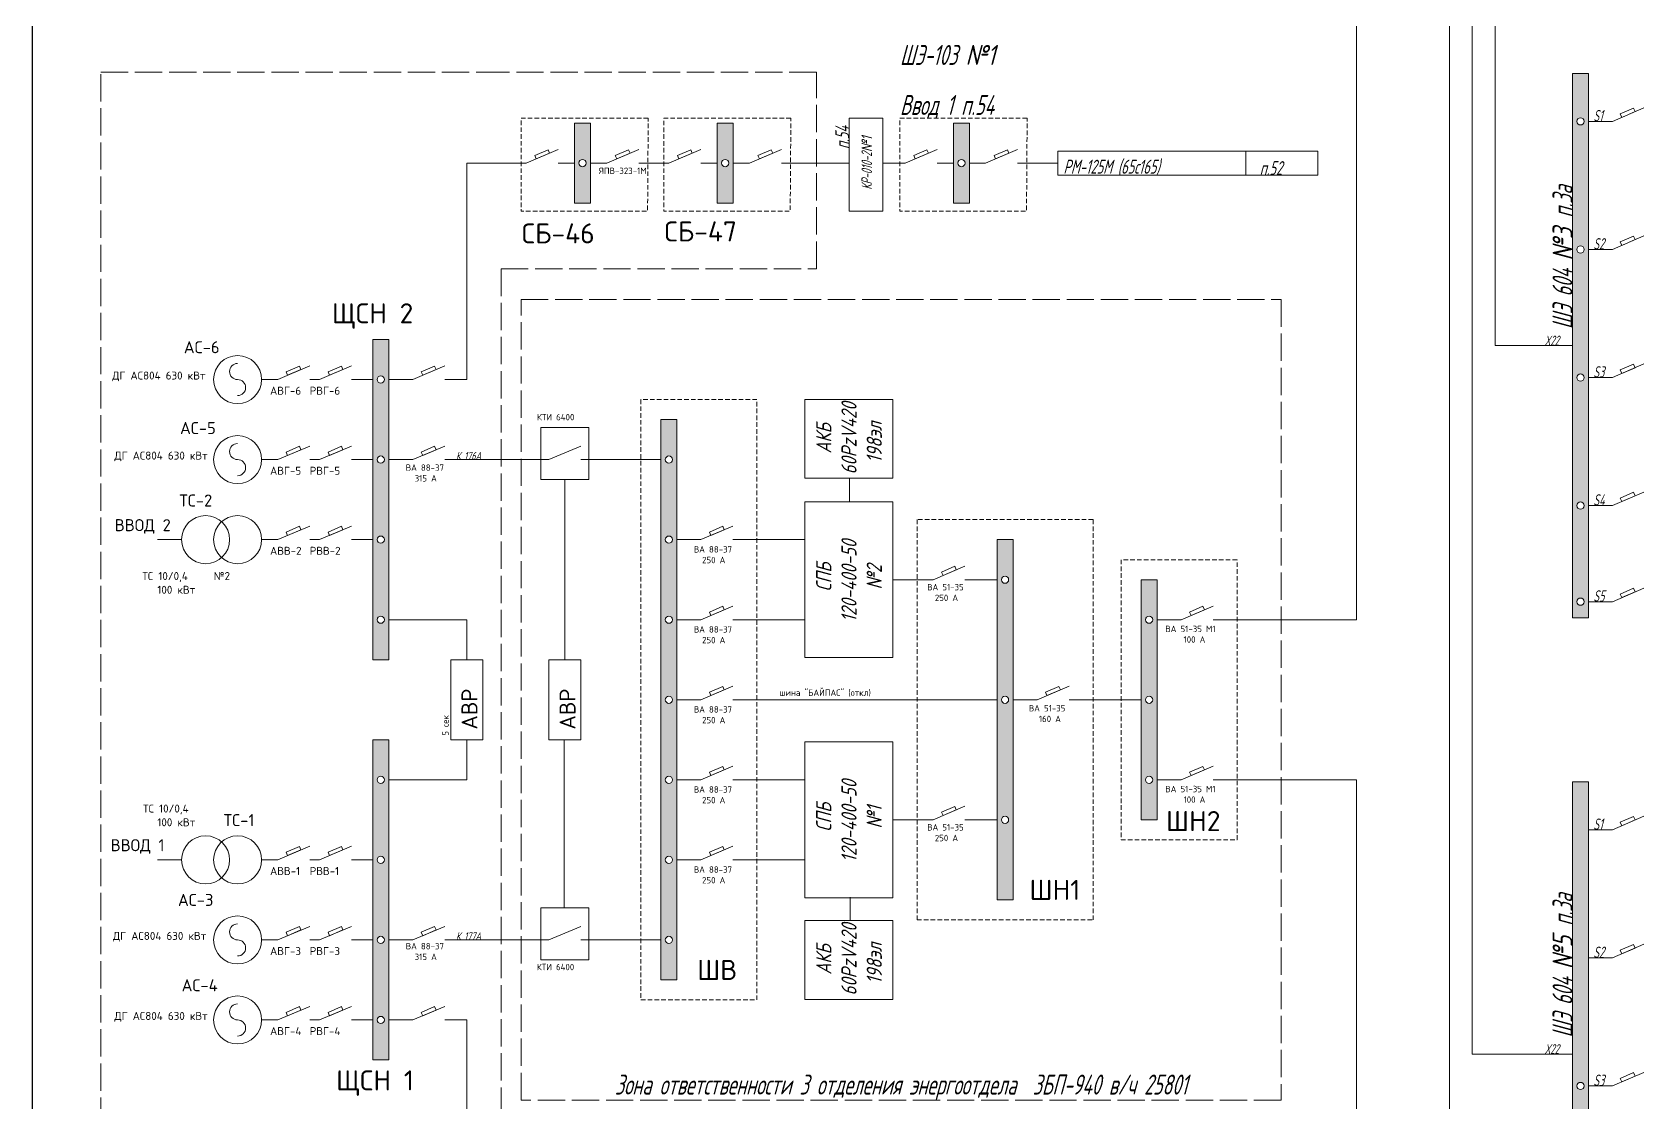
# Paper-space layout 'Main' of a CAD drawing. Extents: x 20 to 589, y 5 to 415.
# Drawn here: x 20 to 232.6, y 149.2 to 290.4 of the extents above; entities that cross this region are included whole.
import ezdxf

# ---------------------------------------------------------------- set-up
doc = ezdxf.new("R2010")
doc.units = 0
doc.header["$LTSCALE"] = 0.3
doc.linetypes.add('ACAD_ISO02W100', pattern=[15, 12, -3])
doc.linetypes.add('JIS_02_2.0', pattern=[3, 2, -1])
doc.layers.get('0').update_dxf_attribs({"linetype": 'CONTINUOUS', "lineweight": 15})
doc.layers.add('Format', color=7, linetype='CONTINUOUS', lineweight=30)
doc.layers.add('Text', color=242, linetype='CONTINUOUS', lineweight=15)
doc.styles.get("Standard").update_dxf_attribs({"font": 'isocpeur.ttf', "width": 0.8, "oblique": 15})

psp = doc.layouts.new('Main')

# ---------------------------------------------------------------- hatches: boundary and pattern name
h = psp.add_hatch(color=256)
h.paths.add_polyline_path([(223.25, 284.95), (225.36, 284.95), (225.36, 213.14), (223.25, 213.14)])
edge = h.paths.add_edge_path(flags=16)
edge.add_arc((224.3, 278.62), 0.478, 0, 360)
edge = h.paths.add_edge_path(flags=16)
edge.add_arc((224.3, 261.72), 0.478, 0, 360)
edge = h.paths.add_edge_path(flags=16)
edge.add_arc((224.3, 244.82), 0.478, 0, 360)
edge = h.paths.add_edge_path(flags=16)
edge.add_arc((224.3, 227.93), 0.478, 0, 360)
edge = h.paths.add_edge_path(flags=16)
edge.add_arc((224.3, 215.26), 0.478, 0, 360)
h = psp.add_hatch(color=256)
edge = h.paths.add_edge_path(flags=16)
edge.add_arc((65.99, 244.56), 0.478, 0, 360)
edge = h.paths.add_edge_path(flags=16)
edge.add_arc((65.99, 234), 0.478, 0, 360)
edge = h.paths.add_edge_path(flags=16)
edge.add_arc((65.99, 223.44), 0.478, 0, 360)
edge = h.paths.add_edge_path(flags=16)
edge.add_arc((65.99, 212.88), 0.478, 0, 360)
h.paths.add_polyline_path([(64.94, 249.84), (64.94, 207.6), (67.05, 207.6), (67.05, 249.84)])
h = psp.add_hatch(color=256)
edge = h.paths.add_edge_path(flags=16)
edge.add_arc((104.01, 234), 0.478, 0, 360)
edge = h.paths.add_edge_path(flags=16)
edge.add_arc((104.01, 223.44), 0.478, 0, 360)
edge = h.paths.add_edge_path(flags=16)
edge.add_arc((104.01, 212.88), 0.478, 0, 360)
edge = h.paths.add_edge_path(flags=16)
edge.add_arc((104.01, 202.32), 0.478, 0, 360)
edge = h.paths.add_edge_path(flags=16)
edge.add_arc((104.01, 191.76), 0.478, 0, 360)
edge = h.paths.add_edge_path(flags=16)
edge.add_arc((104.01, 181.2), 0.478, 0, 360)
edge = h.paths.add_edge_path(flags=16)
edge.add_arc((104.01, 170.64), 0.478, 0, 360)
h.paths.add_polyline_path([(102.95, 239.28), (102.95, 165.36), (105.07, 165.36), (105.07, 239.28)])
h = psp.add_hatch(color=256)
edge = h.paths.add_edge_path(flags=16)
edge.add_arc((148.36, 218.16), 0.478, 0, 360)
edge = h.paths.add_edge_path(flags=16)
edge.add_arc((148.36, 202.32), 0.478, 0, 360)
edge = h.paths.add_edge_path(flags=16)
edge.add_arc((148.36, 186.48), 0.478, 0, 360)
h.paths.add_polyline_path([(147.31, 223.44), (147.31, 175.92), (149.42, 175.92), (149.42, 223.44)])
h = psp.add_hatch(color=256)
edge = h.paths.add_edge_path(flags=16)
edge.add_arc((167.37, 212.88), 0.478, 0, 360)
edge = h.paths.add_edge_path(flags=16)
edge.add_arc((167.37, 202.32), 0.478, 0, 360)
edge = h.paths.add_edge_path(flags=16)
edge.add_arc((167.37, 191.76), 0.478, 0, 360)
h.paths.add_polyline_path([(166.31, 218.16), (166.31, 186.48), (168.43, 186.48), (168.43, 218.16)])
h = psp.add_hatch(color=256)
edge = h.paths.add_edge_path(flags=16)
edge.add_arc((65.99, 191.76), 0.478, 0, 360)
edge = h.paths.add_edge_path(flags=16)
edge.add_arc((65.99, 181.2), 0.478, 0, 360)
edge = h.paths.add_edge_path(flags=16)
edge.add_arc((65.99, 170.64), 0.478, 0, 360)
edge = h.paths.add_edge_path(flags=16)
edge.add_arc((65.99, 160.08), 0.478, 0, 360)
h.paths.add_polyline_path([(64.94, 154.8), (64.94, 197.04), (67.05, 197.04), (67.05, 154.8)])
h = psp.add_hatch(color=256)
h.paths.add_polyline_path([(223.25, 191.5), (225.36, 191.5), (225.36, 119.69), (223.25, 119.69)])
edge = h.paths.add_edge_path(flags=16)
edge.add_arc((224.3, 151.37), 0.478, 0, 360)
edge = h.paths.add_edge_path(flags=16)
edge.add_arc((224.3, 134.47), 0.478, 0, 360)
edge = h.paths.add_edge_path(flags=16)
edge.add_arc((224.3, 121.8), 0.478, 0, 360)
at = {"layer": 'Text'}
h = psp.add_hatch(color=7, dxfattribs=at)
h.paths.add_polyline_path([(91.55, 267.84), (93.66, 267.84), (93.66, 278.4), (91.55, 278.4)])
edge = h.paths.add_edge_path(flags=16)
edge.add_arc((92.61, 273.12), 0.478, 0, 360)
h = psp.add_hatch(color=7, dxfattribs=at)
h.paths.add_polyline_path([(110.38, 267.84), (112.49, 267.84), (112.49, 278.4), (110.38, 278.4)])
edge = h.paths.add_edge_path(flags=16)
edge.add_arc((111.43, 273.12), 0.478, 0, 360)
h = psp.add_hatch(color=7, dxfattribs=at)
h.paths.add_polyline_path([(141.55, 267.84), (143.66, 267.84), (143.66, 278.4), (141.55, 278.4)])
edge = h.paths.add_edge_path(flags=16)
edge.add_arc((142.61, 273.12), 0.478, 0, 360)

# ---------------------------------------------------------------- linework, layer by layer
for p, q in [((228.53, 278.62), (225.36, 278.62)), ((88.06, 274.88), (86.31, 274.12)), ((86.51, 273.68), (88.26, 274.42)), ((88.26, 274.42), (88.06, 274.88)), ((98.68, 274.88), (96.93, 274.12)), ((97.12, 273.68), (98.88, 274.42)), ((98.88, 274.42), (98.68, 274.88)), ((106.89, 274.88), (105.14, 274.12)), ((105.33, 273.68), (107.09, 274.42)), ((107.09, 274.42), (106.89, 274.88)), ((117.51, 274.88), (115.75, 274.12)), ((115.95, 273.68), (117.71, 274.42)), ((117.71, 274.42), (117.51, 274.88)), ((138.06, 274.88), (136.31, 274.12)), ((136.51, 273.68), (138.26, 274.42)), ((138.26, 274.42), (138.06, 274.88)), ((148.68, 274.88), (146.93, 274.12)), ((147.12, 273.68), (148.88, 274.42)), ((148.88, 274.42), (148.68, 274.88)), ((180.12, 274.7), (180.12, 271.53)), ((86.31, 274.12), (86.51, 273.68)), ((96.93, 274.12), (97.12, 273.68)), ((105.14, 274.12), (105.33, 273.68)), ((115.75, 274.12), (115.95, 273.68)), ((136.31, 274.12), (136.51, 273.68)), ((146.93, 274.12), (147.12, 273.68)), ((155.31, 273.12), (150.03, 273.12)), ((228.53, 261.72), (225.36, 261.72)), ((67.05, 249.84), (64.94, 249.84)), ((64.94, 249.84), (64.94, 207.6)), ((67.05, 207.6), (67.05, 249.84)), ((223.25, 249.05), (219.02, 249.05)), ((55.26, 246.33), (53.51, 245.56)), ((53.51, 245.56), (53.7, 245.12)), ((53.7, 245.12), (55.46, 245.87)), ((55.46, 245.87), (55.26, 246.33)), ((56.61, 244.56), (57.91, 244.56)), ((60.79, 246.33), (59.04, 245.56)), ((59.04, 245.56), (59.23, 245.12)), ((59.23, 245.12), (60.99, 245.87)), ((60.99, 245.87), (60.79, 246.33)), ((62.14, 244.56), (64.94, 244.56)), ((70.22, 244.56), (67.05, 244.56)), ((73.09, 246.33), (71.34, 245.56)), ((71.34, 245.56), (71.54, 245.12)), ((71.54, 245.12), (73.29, 245.87)), ((73.29, 245.87), (73.09, 246.33)), ((228.53, 244.82), (225.36, 244.82)), ((93.45, 238.22), (87.11, 238.22)), ((87.11, 238.22), (87.11, 231.36)), ((93.45, 231.36), (93.45, 238.22)), ((105.07, 239.28), (102.95, 239.28)), ((102.95, 239.28), (102.95, 165.36)), ((105.07, 165.36), (105.07, 239.28)), ((55.26, 235.77), (53.51, 235)), ((53.51, 235), (53.7, 234.56)), ((53.7, 234.56), (55.46, 235.31)), ((55.46, 235.31), (55.26, 235.77)), ((56.61, 234), (57.91, 234)), ((60.79, 235.77), (59.04, 235)), ((59.04, 235), (59.23, 234.56)), ((59.23, 234.56), (60.99, 235.31)), ((60.99, 235.31), (60.79, 235.77)), ((62.14, 234), (64.94, 234)), ((70.22, 234), (67.05, 234)), ((73.09, 235.77), (71.34, 235)), ((71.34, 235), (71.54, 234.56)), ((71.54, 234.56), (73.29, 235.31)), ((73.29, 235.31), (73.09, 235.77)), ((74.44, 234), (85, 234)), ((88.17, 234), (85, 234)), ((92.39, 234), (102.95, 234)), ((87.11, 231.36), (93.45, 231.36)), ((90.28, 231.36), (90.28, 207.6)), ((228.53, 227.93), (225.36, 227.93)), ((36.54, 223.44), (39.71, 223.44)), ((55.26, 225.21), (53.51, 224.44)), ((53.51, 224.44), (53.7, 224)), ((53.7, 224), (55.46, 224.75)), ((55.46, 224.75), (55.26, 225.21)), ((56.61, 223.44), (57.91, 223.44)), ((60.79, 225.21), (59.04, 224.44)), ((59.04, 224.44), (59.23, 224)), ((59.23, 224), (60.99, 224.75)), ((60.99, 224.75), (60.79, 225.21)), ((62.14, 223.44), (64.94, 223.44)), ((105.07, 223.44), (108.23, 223.44)), ((111.11, 225.21), (109.36, 224.44)), ((109.36, 224.44), (109.55, 224)), ((109.55, 224), (111.31, 224.75)), ((111.31, 224.75), (111.11, 225.21)), ((112.46, 223.44), (121.96, 223.44)), ((149.42, 223.44), (147.31, 223.44)), ((147.31, 223.44), (147.31, 175.92)), ((149.42, 175.92), (149.42, 223.44)), ((141.73, 219.93), (139.98, 219.16)), ((139.98, 219.16), (140.18, 218.72)), ((140.18, 218.72), (141.93, 219.47)), ((141.93, 219.47), (141.73, 219.93)), ((133.58, 218.16), (138.86, 218.16)), ((143.08, 218.16), (147.31, 218.16)), ((168.43, 218.16), (166.31, 218.16)), ((166.31, 218.16), (166.31, 186.48)), ((168.43, 186.48), (168.43, 218.16)), ((228.53, 215.26), (225.36, 215.26)), ((67.05, 212.88), (77.35, 212.88)), ((77.35, 212.88), (77.35, 207.6)), ((105.07, 212.88), (108.23, 212.88)), ((111.11, 214.65), (109.36, 213.88)), ((109.36, 213.88), (109.55, 213.44)), ((109.55, 213.44), (111.31, 214.19)), ((111.31, 214.19), (111.11, 214.65)), ((112.46, 212.88), (121.96, 212.88)), ((168.43, 212.88), (171.59, 212.88)), ((174.47, 214.65), (172.72, 213.88)), ((172.72, 213.88), (172.91, 213.44)), ((172.91, 213.44), (174.67, 214.19)), ((174.67, 214.19), (174.47, 214.65)), ((175.82, 212.88), (185.32, 212.88)), ((64.94, 207.6), (67.05, 207.6)), ((79.46, 207.6), (75.23, 207.6)), ((75.23, 207.6), (75.23, 197.04)), ((79.46, 197.04), (79.46, 207.6)), ((92.39, 207.6), (88.17, 207.6)), ((88.17, 207.6), (88.17, 197.04)), ((92.39, 197.04), (92.39, 207.6)), ((105.07, 202.32), (108.23, 202.32)), ((111.11, 204.09), (109.36, 203.32)), ((109.36, 203.32), (109.55, 202.88)), ((109.55, 202.88), (111.31, 203.63)), ((111.31, 203.63), (111.11, 204.09)), ((112.46, 202.32), (147.31, 202.32)), ((149.42, 202.32), (152.59, 202.32)), ((155.46, 204.09), (153.71, 203.32)), ((153.71, 203.32), (153.9, 202.88)), ((153.9, 202.88), (155.66, 203.63)), ((155.66, 203.63), (155.46, 204.09)), ((156.81, 202.32), (166.31, 202.32)), ((64.94, 197.04), (67.05, 197.04)), ((64.94, 154.8), (64.94, 197.04)), ((67.05, 197.04), (67.05, 154.8)), ((75.23, 197.04), (79.46, 197.04)), ((77.35, 191.76), (77.35, 197.04)), ((88.17, 197.04), (92.39, 197.04)), ((90.17, 174.86), (90.17, 197.04)), ((111.11, 193.53), (109.36, 192.76)), ((111.31, 193.07), (111.11, 193.53)), ((174.47, 193.53), (172.72, 192.76)), ((174.67, 193.07), (174.47, 193.53)), ((67.05, 191.76), (77.35, 191.76)), ((105.07, 191.76), (108.23, 191.76)), ((109.36, 192.76), (109.55, 192.32)), ((109.55, 192.32), (111.31, 193.07)), ((112.46, 191.76), (121.96, 191.76)), ((168.43, 191.76), (171.59, 191.76)), ((172.72, 192.76), (172.91, 192.32)), ((172.91, 192.32), (174.67, 193.07)), ((175.82, 191.76), (185.32, 191.76)), ((141.73, 188.25), (139.98, 187.48)), ((139.98, 187.48), (140.18, 187.04)), ((140.18, 187.04), (141.93, 187.79)), ((141.93, 187.79), (141.73, 188.25)), ((133.58, 186.48), (138.86, 186.48)), ((143.08, 186.48), (147.31, 186.48)), ((166.31, 186.48), (168.43, 186.48)), ((228.53, 185.16), (225.36, 185.16)), ((55.26, 182.97), (53.51, 182.2)), ((55.46, 182.51), (55.26, 182.97)), ((60.79, 182.97), (59.04, 182.2)), ((60.99, 182.51), (60.79, 182.97)), ((111.11, 182.97), (109.36, 182.2)), ((111.31, 182.51), (111.11, 182.97)), ((36.54, 181.2), (39.71, 181.2)), ((53.51, 182.2), (53.7, 181.76)), ((53.7, 181.76), (55.46, 182.51)), ((56.61, 181.2), (57.91, 181.2)), ((59.04, 182.2), (59.23, 181.76)), ((59.23, 181.76), (60.99, 182.51)), ((62.14, 181.2), (64.94, 181.2)), ((105.07, 181.2), (108.23, 181.2)), ((109.36, 182.2), (109.55, 181.76)), ((109.55, 181.76), (111.31, 182.51)), ((112.46, 181.2), (121.96, 181.2)), ((93.45, 174.86), (87.11, 174.86)), ((87.11, 174.86), (87.11, 168)), ((93.45, 168), (93.45, 174.86)), ((147.31, 175.92), (149.42, 175.92)), ((55.26, 172.41), (53.51, 171.64)), ((55.46, 171.95), (55.26, 172.41)), ((60.79, 172.41), (59.04, 171.64)), ((60.99, 171.95), (60.79, 172.41)), ((73.09, 172.41), (71.34, 171.64)), ((73.29, 171.95), (73.09, 172.41)), ((53.51, 171.64), (53.7, 171.2)), ((53.7, 171.2), (55.46, 171.95)), ((56.61, 170.64), (57.91, 170.64)), ((59.04, 171.64), (59.23, 171.2)), ((59.23, 171.2), (60.99, 171.95)), ((62.14, 170.64), (64.94, 170.64)), ((70.22, 170.64), (67.05, 170.64)), ((71.34, 171.64), (71.54, 171.2)), ((71.54, 171.2), (73.29, 171.95)), ((74.44, 170.64), (85, 170.64)), ((88.17, 170.64), (85, 170.64)), ((92.39, 170.64), (102.95, 170.64)), ((87.11, 168), (93.45, 168)), ((228.53, 168.26), (225.36, 168.26)), ((102.95, 165.36), (105.07, 165.36)), ((55.26, 161.85), (53.51, 161.08)), ((55.46, 161.39), (55.26, 161.85)), ((60.79, 161.85), (59.04, 161.08)), ((60.99, 161.39), (60.79, 161.85)), ((73.09, 161.85), (71.34, 161.08)), ((73.29, 161.39), (73.09, 161.85)), ((53.51, 161.08), (53.7, 160.64)), ((53.7, 160.64), (55.46, 161.39)), ((56.61, 160.08), (57.91, 160.08)), ((59.04, 161.08), (59.23, 160.64)), ((59.23, 160.64), (60.99, 161.39)), ((62.14, 160.08), (64.94, 160.08)), ((70.22, 160.08), (67.05, 160.08)), ((71.34, 161.08), (71.54, 160.64)), ((71.54, 160.64), (73.29, 161.39)), ((223.25, 155.59), (219.02, 155.59)), ((67.05, 154.8), (64.94, 154.8)), ((228.53, 151.37), (225.36, 151.37))]:
    psp.add_line(p, q)
at = {"lineweight": 15}
for p, q in [((228.53, 278.62), (232.65, 280.41)), ((85.19, 273.12), (89.41, 274.91)), ((95.8, 273.12), (100.03, 274.91)), ((104.01, 273.12), (108.24, 274.91)), ((114.63, 273.12), (118.85, 274.91)), ((135.19, 273.12), (139.41, 274.91)), ((145.8, 273.12), (150.03, 274.91)), ((228.53, 261.72), (232.65, 263.51)), ((52.39, 244.56), (56.61, 246.35)), ((57.91, 244.56), (62.14, 246.35)), ((70.22, 244.56), (74.44, 246.35)), ((228.53, 244.82), (232.65, 246.62)), ((52.39, 234), (56.61, 235.79)), ((57.91, 234), (62.14, 235.79)), ((70.22, 234), (74.44, 235.79)), ((88.17, 234), (92.39, 235.79)), ((228.53, 227.93), (232.65, 229.72)), ((52.39, 223.44), (56.61, 225.23)), ((57.91, 223.44), (62.14, 225.23)), ((108.23, 223.44), (112.46, 225.23)), ((138.86, 218.16), (143.08, 219.95)), ((228.53, 215.26), (232.65, 217.05)), ((108.23, 212.88), (112.46, 214.67)), ((171.59, 212.88), (175.82, 214.67)), ((108.23, 202.32), (112.46, 204.11)), ((152.59, 202.32), (156.81, 204.11)), ((108.23, 191.76), (112.46, 193.55)), ((171.59, 191.76), (175.82, 193.55)), ((138.86, 186.48), (143.08, 188.27)), ((228.53, 185.16), (232.65, 186.95)), ((52.39, 181.2), (56.61, 182.99)), ((57.91, 181.2), (62.14, 182.99)), ((108.23, 181.2), (112.46, 182.99)), ((52.39, 170.64), (56.61, 172.43)), ((57.91, 170.64), (62.14, 172.43)), ((70.22, 170.64), (74.44, 172.43)), ((88.17, 170.64), (92.39, 172.43)), ((228.53, 168.26), (232.65, 170.06)), ((52.39, 160.08), (56.61, 161.87)), ((57.91, 160.08), (62.14, 161.87)), ((70.22, 160.08), (74.44, 161.87)), ((228.53, 151.37), (232.65, 153.16))]:
    psp.add_line(p, q, dxfattribs=at)
at = {"linetype": 'ACAD_ISO02W100'}
for points in [[(81.86, 119.25), (29.06, 119.25), (29.06, 285.11), (81.86, 285.11)], [(81.86, 259.18), (123.48, 259.18), (123.48, 285.11), (81.86, 285.11)], [(81.86, 259.18), (81.86, 145.18)]]:
    psp.add_lwpolyline(points, dxfattribs=at)
for points in [[(223.25, 284.95), (225.36, 284.95), (225.36, 213.14), (223.25, 213.14)], [(127.8, 266.77), (132.26, 266.77), (132.26, 279.04), (127.8, 279.04)], [(229.75, 279.15), (231.5, 279.91), (231.3, 280.38), (229.55, 279.62)], [(91.55, 267.84), (93.66, 267.84), (93.66, 278.4), (91.55, 278.4)], [(110.38, 267.84), (112.49, 267.84), (112.49, 278.4), (110.38, 278.4)], [(141.55, 267.84), (143.66, 267.84), (143.66, 278.4), (141.55, 278.4)], [(155.31, 271.53), (189.63, 271.53), (189.63, 274.7), (155.31, 274.7)], [(229.75, 262.25), (231.5, 263.02), (231.3, 263.49), (229.55, 262.72)], [(229.75, 245.36), (231.5, 246.12), (231.3, 246.59), (229.55, 245.83)], [(229.75, 228.46), (231.5, 229.22), (231.3, 229.7), (229.55, 228.93)], [(229.75, 215.79), (231.5, 216.55), (231.3, 217.02), (229.55, 216.26)], [(223.25, 191.5), (225.36, 191.5), (225.36, 119.69), (223.25, 119.69)], [(229.75, 185.69), (231.5, 186.46), (231.3, 186.93), (229.55, 186.16)], [(229.75, 168.8), (231.5, 169.56), (231.3, 170.03), (229.55, 169.27)], [(229.75, 151.9), (231.5, 152.66), (231.3, 153.14), (229.55, 152.37)]]:
    psp.add_lwpolyline(points, close=True)
at = {"linetype": 'JIS_02_2.0', "flags": 128}
for points in [[(101.28, 279.04), (84.5, 279.04), (84.5, 266.77), (101.2, 266.77)], [(120.1, 279.04), (103.33, 279.04), (103.33, 266.77), (120.02, 266.77)], [(151.28, 279.04), (134.5, 279.04), (134.5, 266.77), (151.2, 266.77)]]:
    psp.add_lwpolyline(points, close=True, dxfattribs=at)
at = {"linetype": 'ACAD_ISO02W100'}
psp.add_lwpolyline([(84.5, 255.12), (184.81, 255.12), (184.81, 149.52), (84.5, 149.52)], close=True, dxfattribs=at)
at = {"linetype": 'JIS_02_2.0'}
for points in [[(100.31, 162.72), (115.63, 162.72), (115.63, 241.92), (100.31, 241.92)], [(136.75, 173.28), (159.98, 173.28), (159.98, 226.08), (136.75, 226.08)], [(163.67, 183.84), (178.99, 183.84), (178.99, 220.8), (163.67, 220.8)]]:
    psp.add_lwpolyline(points, close=True, dxfattribs=at)
for centre, radius in [((224.3, 278.62), 0.478), ((92.61, 273.12), 0.478), ((111.43, 273.12), 0.478), ((142.61, 273.12), 0.478), ((224.3, 261.72), 0.478), ((47.1, 244.56), 3.17), ((65.99, 244.56), 0.478), ((224.3, 244.82), 0.478), ((47.1, 234), 3.17), ((65.99, 234), 0.478), ((104.01, 234), 0.478), ((224.3, 227.93), 0.478), ((42.88, 223.44), 3.17), ((47.1, 223.44), 3.17), ((65.99, 223.44), 0.478), ((104.01, 223.44), 0.478), ((148.36, 218.16), 0.478), ((224.3, 215.26), 0.478), ((65.99, 212.88), 0.478), ((104.01, 212.88), 0.478), ((167.37, 212.88), 0.478), ((104.01, 202.32), 0.478), ((148.36, 202.32), 0.478), ((167.37, 202.32), 0.478), ((65.99, 191.76), 0.478), ((104.01, 191.76), 0.478), ((167.37, 191.76), 0.478), ((148.36, 186.48), 0.478), ((42.88, 181.2), 3.17), ((47.1, 181.2), 3.17), ((65.99, 181.2), 0.478), ((104.01, 181.2), 0.478), ((47.1, 170.64), 3.17), ((65.99, 170.64), 0.478), ((104.01, 170.64), 0.478), ((47.1, 160.08), 3.17), ((65.99, 160.08), 0.478), ((224.3, 151.37), 0.478)]:
    psp.add_circle(centre, radius)
for centre, start, end in [((47.1, 245.62), 90, 270), ((47.1, 243.5), 270, 90), ((47.1, 235.06), 90, 270), ((47.1, 232.94), 270, 90), ((47.1, 171.7), 90, 270), ((47.1, 169.58), 270, 90), ((47.1, 161.14), 90, 270), ((47.1, 159.02), 270, 90)]:
    psp.add_arc(centre, 1.06, start, end)
at = {"layer": 'Format'}
psp.add_line((20, 415), (20, 5), dxfattribs=at)
at = {"layer": 'Text'}
for p, q in [((213.02, 249.05), (213.02, 373.13)), ((210.02, 155.59), (210.02, 369.96)), ((207.02, 62.14), (207.02, 366.79)), ((194.73, 212.88), (194.73, 313.32)), ((77.35, 273.12), (85.19, 273.12)), ((77.35, 244.56), (77.35, 273.12)), ((89.41, 273.12), (91.55, 273.12)), ((93.66, 273.12), (95.8, 273.12)), ((100.03, 273.12), (104.01, 273.12)), ((108.24, 273.12), (110.38, 273.12)), ((112.49, 273.12), (114.63, 273.12)), ((118.85, 273.12), (127.8, 273.12)), ((132.26, 273.12), (135.19, 273.12)), ((139.41, 273.12), (141.55, 273.12)), ((143.66, 273.12), (145.8, 273.12)), ((219.02, 249.05), (213.02, 249.05)), ((50.27, 244.56), (52.39, 244.56)), ((74.44, 244.56), (77.35, 244.56)), ((50.27, 234), (52.39, 234)), ((127.86, 231.54), (127.86, 228.44)), ((50.27, 223.44), (52.39, 223.44)), ((185.32, 212.88), (194.73, 212.88)), ((194.73, 191.76), (185.32, 191.76)), ((194.73, 89.55), (194.73, 191.76)), ((50.27, 181.2), (52.39, 181.2)), ((127.94, 176.28), (127.94, 173.18)), ((50.27, 170.64), (52.39, 170.64)), ((50.27, 160.08), (52.39, 160.08)), ((74.44, 160.08), (77.35, 160.08)), ((77.35, 160.08), (77.35, 133.19)), ((219.02, 155.59), (210.02, 155.59))]:
    psp.add_line(p, q, dxfattribs=at)
for points in [[(121.96, 231.54), (133.58, 231.54), (133.58, 241.92), (121.96, 241.92)], [(121.96, 207.88), (133.58, 207.88), (133.58, 228.44), (121.96, 228.44)], [(121.96, 176.2), (133.58, 176.2), (133.58, 196.76), (121.96, 196.76)], [(121.96, 162.8), (133.58, 162.8), (133.58, 173.18), (121.96, 173.18)]]:
    psp.add_lwpolyline(points, close=True, dxfattribs=at)

# ---------------------------------------------------------------- texts
for s, height, p in [('ЯПВ-323-1М', 0.845, (94.77, 271.67)), ('СБ-46', 2.64, (84.59, 262.52)), ('СБ-47', 2.64, (103.42, 262.78)), ('ЩСН 2', 2.64, (59.54, 251.98)), ('   АС-6', 1.584, (36.98, 248.03)), (' ДГ АС804 630 кВт', 1.056, (29.88, 244.56)), ('АВГ-6', 1.056, (51.38, 242.56)), ('РВГ-6', 1.056, (56.61, 242.56)), ('   АС-5', 1.584, (36.48, 237.37)), (' КТИ 6400', 0.845, (86.07, 239.18)), (' ДГ АС804 630 кВт', 1.056, (30.17, 234)), ('АВГ-5', 1.056, (51.38, 232)), ('РВГ-5', 1.056, (56.61, 232)), (' ВА 88-37', 0.845, (68.75, 232.52)), ('315 А', 0.845, (70.46, 231.11)), ('   ТС-2', 1.584, (36.38, 227.81)), ('   ВВОД 2', 1.584, (27.85, 224.56)), ('АВВ-2', 1.056, (51.38, 221.44)), ('РВВ-2', 1.056, (56.61, 221.44)), (' ВА 88-37', 0.845, (106.76, 221.74)), ('250 А', 0.845, (108.39, 220.33)), (' ТС 10/0,4 ', 1.056, (33.84, 218.11)), ('№2', 1.056, (43.95, 218.11)), ('100 кВт', 1.056, (36.51, 216.3)), (' ВА 51-35', 0.845, (137.55, 216.75)), ('250 А', 0.845, (139.1, 215.34)), (' ВА 88-37', 0.845, (106.76, 211.18)), ('250 А', 0.845, (108.39, 209.77)), ('ВА 51-35 М1', 0.8448, (169.51, 211.24)), ('100 А', 0.845, (171.92, 209.84)), (' шина "БАЙПАС" (откл)', 0.8448, (118.09, 202.83)), (' ВА 88-37', 0.845, (106.76, 200.62)), ('250 А', 0.845, (108.39, 199.21)), ('ВА 51-35', 0.845, (151.5, 200.78)), ('160 А', 0.845, (152.83, 199.37)), (' ВА 88-37', 0.845, (106.76, 190.06)), ('250 А', 0.845, (108.39, 188.65)), ('ВА 51-35 М1', 0.8448, (169.51, 190.12)), ('100 А', 0.845, (171.92, 188.72)), (' ТС 10/0,4 ', 1.056, (33.94, 187.44)), ('ТС-1', 1.584, (45.26, 185.65)), ('ШН2', 2.64, (169.6, 185)), ('100 кВт', 1.056, (36.51, 185.63)), (' ВА 51-35', 0.845, (137.55, 185.07)), ('   ВВОД 1', 1.584, (27.31, 182.34)), ('250 А', 0.845, (139.1, 183.66)), ('АВВ-1', 1.056, (51.38, 179.2)), ('РВВ-1', 1.056, (56.61, 179.2)), (' ВА 88-37', 0.845, (106.76, 179.5)), ('250 А', 0.845, (108.39, 178.09)), ('АС-3', 1.584, (39.23, 175.12)), ('ШН1', 2.64, (151.58, 175.92)), (' ДГ АС804 630 кВт', 1.056, (29.98, 170.64)), (' ВА 88-37', 0.845, (68.75, 169.39)), ('АВГ-3', 1.056, (51.38, 168.64)), ('РВГ-3', 1.056, (56.61, 168.64)), ('315 А', 0.845, (70.46, 167.98)), ('ШВ', 2.64, (107.74, 165.36)), (' КТИ 6400', 0.845, (86.05, 166.64)), ('   АС-4', 1.584, (36.69, 163.86)), (' ДГ АС804 630 кВт', 1.056, (30.17, 160.08)), ('АВГ-4', 1.056, (51.38, 158.08)), ('РВГ-4', 1.056, (56.61, 158.08)), ('ЩСН 1', 2.64, (60.1, 150.79))]:
    psp.add_text(s, height=height).set_placement(p)
for s, height, p in [(' АВР', 2.112, (78.75, 197.04)), (' АВР', 2.112, (91.69, 197.04)), (' 5 сек', 0.845, (74.95, 197.04))]:
    psp.add_text(s, height=height, rotation=90).set_placement(p)
at = {"line_spacing_factor": 1.5}
for s, insert, char_height, width, attachment_point in [('{\\fGOST|b0|i0|c204|p34;ШЭ-103 }№1 \\P{\\fGOST|b0|i0|c204|p34;Ввод 1 п.54}', (134.5, 279.04), 2.64, 50.0959, 7), ('{\\fGOST|b0|i0|c204|p34; \\fGOST|b0|i0|c0|p34;S\\fGOST|b0|i0|c204|p34;1}', (225.36, 278.62), 1.5, 17.2012, 7), ('{\\fGOST|b0|i0|c204|p34; \\fGOST|b0|i0|c0|p34;S\\fGOST|b0|i0|c204|p34;2}', (225.36, 261.72), 1.5, 17.2012, 7), ('{\\fGOST|b0|i0|c204|p34; \\fGOST|b0|i0|c0|p34;X\\fGOST|b0|i0|c204|p34;22}', (219.02, 249.05), 1.3, 17.2012, 7), ('{\\fGOST|b0|i0|c204|p34; \\fGOST|b0|i0|c0|p34;S\\fGOST|b0|i0|c204|p34;3}', (225.36, 244.82), 1.5, 17.2012, 7), ('{\\fGOST|b0|i0|c204|p34; \\fGOST|b0|i0|c0|p34; \\fGOST|b0|i0|c204|p34; К 176А}', (74.44, 234), 1, 17.2012, 7), ('{\\fGOST|b0|i0|c204|p34; \\fGOST|b0|i0|c0|p34;S\\fGOST|b0|i0|c204|p34;4}', (225.36, 227.93), 1.5, 17.2012, 7), ('{\\fGOST|b0|i0|c204|p34; \\fGOST|b0|i0|c0|p34;S\\fGOST|b0|i0|c204|p34;5}', (225.36, 215.26), 1.5, 17.2012, 7), ('{\\fGOST|b0|i0|c204|p34; \\fGOST|b0|i0|c0|p34;S\\fGOST|b0|i0|c204|p34;1}', (225.36, 185.16), 1.5, 17.2012, 7), ('{\\fGOST|b0|i0|c204|p34; \\fGOST|b0|i0|c0|p34; \\fGOST|b0|i0|c204|p34; К 177А}', (74.44, 170.64), 1, 17.2012, 7), ('{\\fGOST|b0|i0|c204|p34; \\fGOST|b0|i0|c0|p34;S\\fGOST|b0|i0|c204|p34;2}', (225.36, 168.26), 1.5, 17.2012, 7), ('{\\fGOST|b0|i0|c204|p34; \\fGOST|b0|i0|c0|p34;X\\fGOST|b0|i0|c204|p34;22}', (219.02, 155.59), 1.3, 17.2012, 7), ('{\\fGOST|b0|i0|c204|p34;Зона ответственности 3 отделения энергоотдела  3БП-940 в/ч 25801}', (134.65, 149.52), 2.64, 106.1147, 8), ('{\\fGOST|b0|i0|c204|p34; \\fGOST|b0|i0|c0|p34;S\\fGOST|b0|i0|c204|p34;3}', (225.36, 151.37), 1.5, 17.2012, 7)]:
    psp.add_mtext(s, dxfattribs=dict(at, insert=insert, char_height=char_height, width=width, attachment_point=attachment_point))
at = {"insert": (127.8, 273.12), "char_height": 1.848, "width": 17.2012, "attachment_point": 7, "rotation": 90}
psp.add_mtext('\\pl1.848,t1.848;{\\fGOST|b0|i0|c204|p34;п.54}', dxfattribs=at)
at = {"rotation": 90, "line_spacing_factor": 1.5}
for s, insert, char_height, width, attachment_point in [('{\\fGOST|b0|i0|c204|p34;КР-010-2}№1', (130.12, 273.12), 1.4, 50.0959, 5), ('{\\fGOST|b0|i0|c204|p34; \\fGOST|b0|i0|c0|p34; \\fGOST|b0|i0|c204|p34;ШЭ 604 }№3 {\\fGOST|b0|i0|c204|p34;п.3а}', (223.25, 249.05), 2.64, 49.1989, 7), ('{\\fGOST|b0|i0|c204|p34; \\fGOST|b0|i0|c0|p34; \\fGOST|b0|i0|c204|p34;ШЭ 604 }№5 {\\fGOST|b0|i0|c204|p34;п.3а}', (223.25, 155.59), 2.64, 49.1989, 7)]:
    psp.add_mtext(s, dxfattribs=dict(at, insert=insert, char_height=char_height, width=width, attachment_point=attachment_point))
at = {"char_height": 1.848, "attachment_point": 7}
for s, insert, width in [('{\\fGOST|b0|i0|c204|p34; РМ-125\\fGOST|b0|i0|c0|p34;M (\\fGOST|b0|i0|c204|p34;65с165\\fGOST|b0|i0|c0|p34;)}', (155.31, 271.53), 24.9172), ('\\pl1.848,t1.848;{\\fGOST|b0|i0|c204|p34;п.52}', (180.12, 271.53), 17.2012)]:
    psp.add_mtext(s, dxfattribs=dict(at, insert=insert, width=width))
at = {"layer": 'Text', "char_height": 2, "attachment_point": 5, "rotation": 90}
for s, insert in [('\\pl2;{\\H0.4224x;\\C7;\\P\\pi-2;\\H2.3674x; АКБ \\P 60PzV420 \\P198эл}', (127.07, 236.28)), ('\\pl2;{\\H0.4224x;\\C7;\\P\\pi-2;\\H2.3674x; СПБ\\P120-400-50\\P №2}', (127.07, 217.99)), ('\\pl2;{\\H0.4224x;\\C7;\\P\\pi-2;\\H2.3674x; СПБ\\P120-400-50\\P №1}', (127.07, 186.31)), ('\\pl2;{\\H0.4224x;\\C7;\\P\\pi-2;\\H2.3674x; АКБ \\P 60PzV420 \\P198эл}', (127.07, 167.54))]:
    psp.add_mtext_dynamic_manual_height_columns(s, width=30.889, gutter_width=25, heights=[0], dxfattribs=dict(at, insert=insert))

doc.saveas('drawing.dxf')
